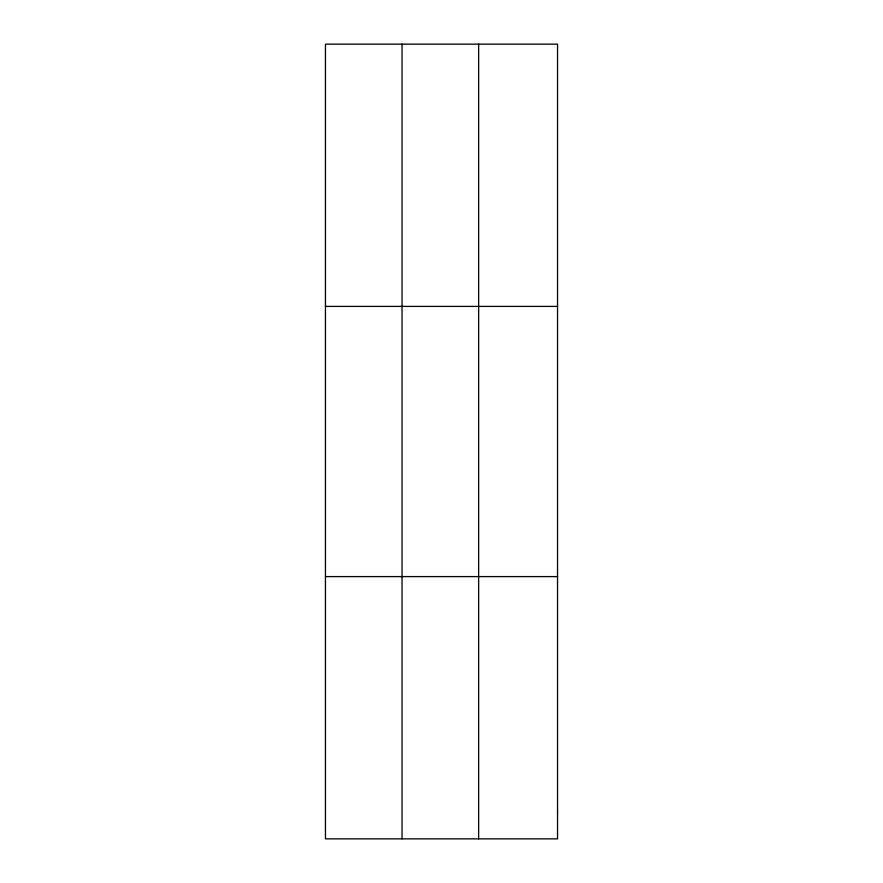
<?xml version="1.0" encoding="UTF-8"?>
<svg xmlns="http://www.w3.org/2000/svg" width="883" height="883" viewBox="0 0 883 883"><rect width="100%" height="100%" fill="white"/><g stroke="black" fill="none" stroke-linecap="round" stroke-linejoin="round"><path stroke-width="1.32" d="M402.041 44.15L402.041 838.85M478.641 44.15L478.641 838.85M325.452 306.401L557.548 306.401M325.452 576.599L557.548 576.599M557.548 812.625L557.548 838.85L325.452 838.85L325.452 44.15L557.548 44.15L557.548 812.625"/></g></svg>
